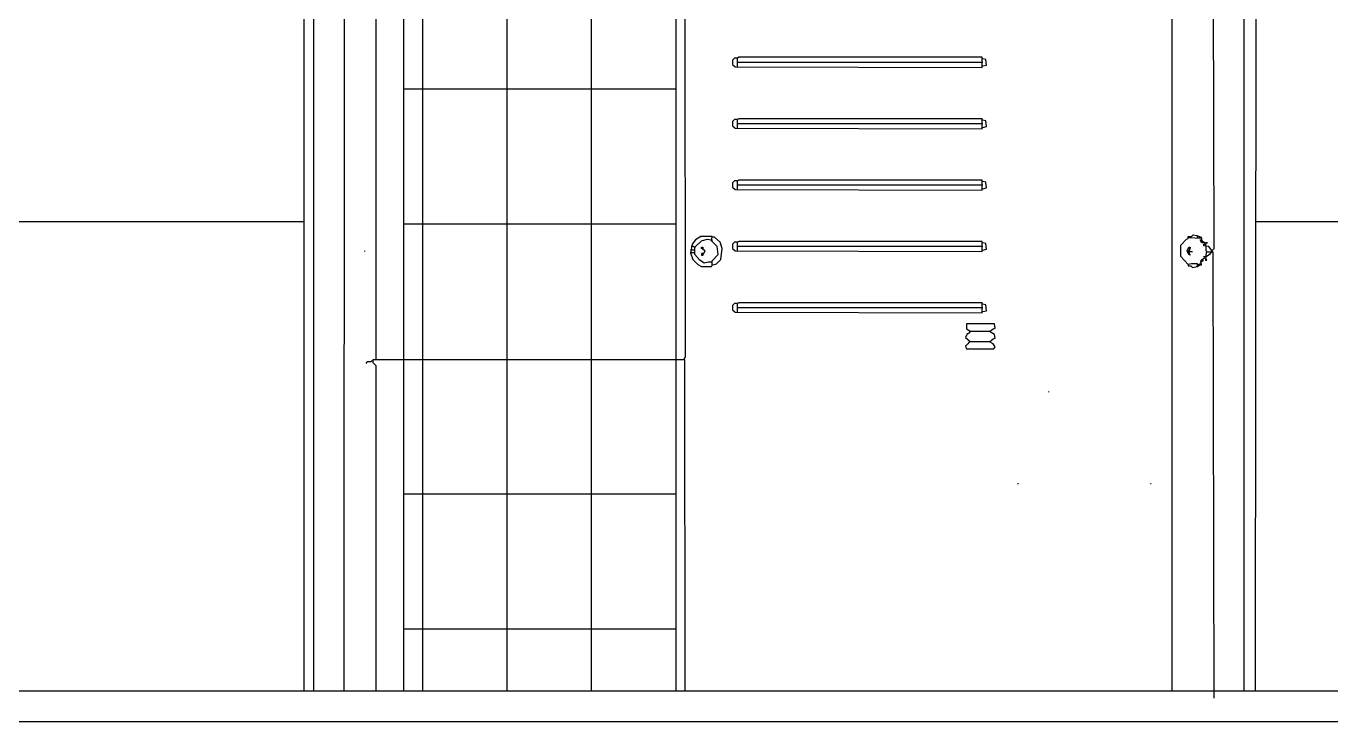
# Model space of a CAD drawing. Extents: x 3792242 to 5145247, y -1546315 to -1031918.
# Drawn here: x 4311036 to 4312313, y -1515644 to -1514963 of the extents above; entities that cross this region are included whole.
import ezdxf

# ---------------------------------------------------------------- set-up
doc = ezdxf.new("R2010")
doc.units = 0
doc.header["$MEASUREMENT"] = 0
for name, color, linetype in [('TENKÁ', 7, 'CONTINUOUS'), ('ZZ-chladenie', 133, 'CONTINUOUS'), ('ZZ-elektro', 221, 'CONTINUOUS')]:
    doc.layers.add(name, color=color, linetype=linetype)

msp = doc.modelspace()

# ---------------------------------------------------------------- linework, layer by layer
at = {"layer": 'TENKÁ'}
for p, q in [((4322827.714, -1515613.77), (4308697.714, -1515613.77)), ((4322827.714, -1515643.77), (4308697.714, -1515643.77))]:
    msp.add_line(p, q, dxfattribs=at)
at = {"layer": 'ZZ-chladenie', "color": 9}
for p, q in [((4311317.162, -1515613.77), (4311317.162, -1514304.266)), ((4312227.982, -1515613.77), (4312227.982, -1514304.266)), ((4311307.977, -1515613.77), (4311307.977, -1514326.878)), ((4312157.321, -1515613.77), (4312157.321, -1514326.878)), ((4312238.903, -1515613.77), (4312239.995, -1514325.465)), ((4311347.021, -1515613.77), (4311347.547, -1514509.183)), ((4312198.304, -1515180.462), (4312197.598, -1514743.778)), ((4311405.488, -1515288.574), (4311405.488, -1514760.03)), ((4311423.861, -1515288.574), (4311423.861, -1514760.03)), ((4311506.533, -1515288.574), (4311506.533, -1514760.03)), ((4311589.207, -1515288.574), (4311589.207, -1514760.03)), ((4311671.881, -1515288.574), (4311671.881, -1514760.03)), ((4311681.066, -1515286.454), (4311680.36, -1514760.736)), ((4311377.931, -1514766.389), (4311377.931, -1515288.574)), ((4311729.116, -1514993.918), (4311726.996, -1514996.037)), ((4311726.996, -1514996.037), (4311726.996, -1515000.277)), ((4311726.996, -1515000.277), (4311729.822, -1515002.397)), ((4311731.942, -1514993.918), (4311729.116, -1514993.918)), ((4311729.822, -1515002.397), (4311971.483, -1515003.103)), ((4311733.356, -1514993.211), (4311731.942, -1514993.918)), ((4311731.942, -1515002.397), (4311731.942, -1514993.918)), ((4311972.189, -1514998.157), (4311731.942, -1514998.157)), ((4311971.483, -1514993.211), (4311733.356, -1514993.211)), ((4311971.483, -1515003.103), (4311971.483, -1514993.211)), ((4311972.189, -1514994.624), (4311971.483, -1514994.624)), ((4311975.016, -1514995.331), (4311972.189, -1514994.624)), ((4311972.189, -1515001.69), (4311975.723, -1515000.984)), ((4311975.723, -1515000.984), (4311975.016, -1514995.331)), ((4311423.861, -1515024.302), (4311405.488, -1515024.302)), ((4311506.533, -1515024.302), (4311423.861, -1515024.302)), ((4311589.207, -1515024.302), (4311506.533, -1515024.302)), ((4311671.881, -1515024.302), (4311589.207, -1515024.302)), ((4311729.116, -1515053.979), (4311726.996, -1515056.099)), ((4311726.996, -1515056.099), (4311726.996, -1515060.338)), ((4311731.942, -1515053.979), (4311729.116, -1515053.979)), ((4311733.356, -1515053.272), (4311731.942, -1515053.979)), ((4311731.942, -1515062.459), (4311731.942, -1515053.979)), ((4311971.483, -1515053.272), (4311733.356, -1515053.272)), ((4311971.483, -1515063.165), (4311971.483, -1515053.272)), ((4311972.189, -1515054.686), (4311971.483, -1515054.686)), ((4311975.016, -1515055.393), (4311972.189, -1515054.686)), ((4311975.723, -1515061.045), (4311975.016, -1515055.393)), ((4311726.996, -1515060.338), (4311729.822, -1515062.459)), ((4311729.822, -1515062.459), (4311971.483, -1515063.165)), ((4311972.189, -1515058.219), (4311731.942, -1515058.219)), ((4311972.189, -1515061.752), (4311975.723, -1515061.045)), ((4311729.116, -1515114.041), (4311726.996, -1515116.161)), ((4311726.996, -1515116.161), (4311726.996, -1515120.4)), ((4311731.942, -1515114.041), (4311729.116, -1515114.041)), ((4311733.356, -1515113.334), (4311731.942, -1515114.041)), ((4311731.942, -1515122.52), (4311731.942, -1515114.041)), ((4311972.189, -1515118.281), (4311731.942, -1515118.281)), ((4311971.483, -1515113.334), (4311733.356, -1515113.334)), ((4311971.483, -1515123.227), (4311971.483, -1515113.334)), ((4311972.189, -1515114.747), (4311971.483, -1515114.747)), ((4311975.016, -1515115.454), (4311972.189, -1515114.747)), ((4311975.723, -1515121.107), (4311975.016, -1515115.454)), ((4311726.996, -1515120.4), (4311729.822, -1515122.52)), ((4311729.822, -1515122.52), (4311971.483, -1515123.227)), ((4311972.189, -1515121.813), (4311975.723, -1515121.107)), ((4311423.861, -1515156.438), (4311405.488, -1515156.438)), ((4311506.533, -1515156.438), (4311423.861, -1515156.438)), ((4311589.207, -1515156.438), (4311506.533, -1515156.438)), ((4311671.881, -1515156.438), (4311589.207, -1515156.438)), ((4311695.905, -1515168.45), (4311690.959, -1515171.983)), ((4311707.211, -1515168.45), (4311695.905, -1515168.45)), ((4311706.504, -1515172.69), (4311707.211, -1515168.45)), ((4311709.331, -1515169.156), (4311707.211, -1515169.156)), ((4311714.983, -1515174.103), (4311709.331, -1515169.156)), ((4312171.453, -1515171.277), (4312172.867, -1515170.57)), ((4312172.867, -1515170.57), (4312172.867, -1515168.45)), ((4312172.867, -1515168.45), (4312176.4, -1515168.45)), ((4312173.573, -1515169.863), (4312174.28, -1515169.156)), ((4312185.586, -1515170.57), (4312173.573, -1515169.863)), ((4312176.4, -1515168.45), (4312177.813, -1515167.037)), ((4312177.813, -1515167.037), (4312181.346, -1515167.743)), ((4312181.346, -1515167.743), (4312185.586, -1515169.156)), ((4312182.052, -1515169.863), (4312182.052, -1515168.45)), ((4312182.052, -1515169.863), (4312182.052, -1515170.57)), ((4312184.172, -1515169.863), (4312183.466, -1515169.156)), ((4312185.586, -1515169.156), (4312186.292, -1515172.69)), ((4311367.332, -1515183.289), (4311367.332, -1515182.582)), ((4311687.426, -1515176.222), (4311686.012, -1515184.702)), ((4311686.719, -1515181.876), (4311686.012, -1515181.876)), ((4311687.426, -1515178.343), (4311686.719, -1515178.343)), ((4311689.546, -1515181.876), (4311686.719, -1515181.876)), ((4311690.959, -1515171.983), (4311687.426, -1515176.222)), ((4311688.839, -1515178.343), (4311687.426, -1515178.343)), ((4311689.546, -1515179.049), (4311688.839, -1515178.343)), ((4311690.252, -1515179.049), (4311689.546, -1515179.049)), ((4311689.546, -1515181.876), (4311690.252, -1515181.876)), ((4311690.252, -1515179.049), (4311696.612, -1515172.69)), ((4311690.252, -1515179.049), (4311690.959, -1515179.049)), ((4311690.252, -1515186.115), (4311690.252, -1515179.049)), ((4311696.612, -1515172.69), (4311702.265, -1515171.277)), ((4311696.612, -1515180.462), (4311696.612, -1515179.049)), ((4311696.612, -1515179.049), (4311698.025, -1515179.049)), ((4311700.145, -1515182.582), (4311696.612, -1515180.462)), ((4311698.025, -1515179.049), (4311698.025, -1515180.462)), ((4311698.025, -1515186.822), (4311700.145, -1515182.582)), ((4311702.265, -1515171.277), (4311706.504, -1515171.983)), ((4311706.504, -1515171.983), (4311707.211, -1515172.69)), ((4311712.157, -1515178.343), (4311706.504, -1515172.69)), ((4311712.864, -1515186.115), (4311712.157, -1515178.343)), ((4311717.103, -1515180.462), (4311714.983, -1515174.103)), ((4311715.69, -1515191.061), (4311717.103, -1515180.462)), ((4311729.116, -1515174.103), (4311726.996, -1515176.222)), ((4311726.996, -1515176.222), (4311726.996, -1515180.462)), ((4311726.996, -1515180.462), (4311729.822, -1515182.582)), ((4311731.942, -1515174.103), (4311729.116, -1515174.103)), ((4311729.822, -1515182.582), (4311971.483, -1515183.289)), ((4311733.356, -1515173.396), (4311731.942, -1515174.103)), ((4311731.942, -1515182.582), (4311731.942, -1515174.103)), ((4311972.189, -1515178.343), (4311731.942, -1515178.343)), ((4311971.483, -1515173.396), (4311733.356, -1515173.396)), ((4311971.483, -1515183.289), (4311971.483, -1515173.396)), ((4311972.189, -1515174.809), (4311971.483, -1515174.809)), ((4311975.016, -1515175.516), (4311972.189, -1515174.809)), ((4311972.189, -1515181.876), (4311975.723, -1515181.169)), ((4311975.723, -1515181.169), (4311975.016, -1515175.516)), ((4312165.8, -1515176.929), (4312171.453, -1515171.277)), ((4312165.8, -1515188.235), (4312165.8, -1515176.929)), ((4312172.16, -1515182.582), (4312173.573, -1515179.049)), ((4312173.573, -1515186.115), (4312172.16, -1515182.582)), ((4312172.867, -1515182.582), (4312173.573, -1515181.876)), ((4312173.573, -1515183.289), (4312172.867, -1515182.582)), ((4312173.573, -1515179.049), (4312174.986, -1515179.049)), ((4312174.986, -1515179.049), (4312173.573, -1515184.702)), ((4312173.573, -1515180.462), (4312174.28, -1515180.462)), ((4312174.28, -1515180.462), (4312173.573, -1515180.462)), ((4312173.573, -1515183.289), (4312177.107, -1515183.289)), ((4312186.292, -1515174.809), (4312184.879, -1515171.983)), ((4312184.879, -1515171.983), (4312185.586, -1515171.983)), ((4312186.292, -1515171.983), (4312185.586, -1515171.983)), ((4312185.586, -1515174.103), (4312185.586, -1515173.396)), ((4312186.292, -1515174.103), (4312185.586, -1515174.103)), ((4312186.292, -1515172.69), (4312186.292, -1515171.983)), ((4312186.999, -1515173.396), (4312186.292, -1515172.69)), ((4312186.292, -1515172.69), (4312189.825, -1515174.809)), ((4312186.999, -1515174.809), (4312186.292, -1515174.103)), ((4312191.238, -1515175.516), (4312186.292, -1515174.809)), ((4312187.705, -1515174.103), (4312186.999, -1515173.396)), ((4312187.705, -1515174.103), (4312186.999, -1515174.809)), ((4312187.705, -1515174.103), (4312188.412, -1515174.103)), ((4312188.412, -1515177.636), (4312188.412, -1515176.222)), ((4312188.412, -1515176.222), (4312189.825, -1515176.222)), ((4312193.359, -1515178.343), (4312188.412, -1515177.636)), ((4312189.825, -1515174.809), (4312191.238, -1515174.103)), ((4312189.825, -1515176.222), (4312189.825, -1515177.636)), ((4312190.532, -1515182.582), (4312190.532, -1515177.636)), ((4312191.238, -1515183.289), (4312190.532, -1515182.582)), ((4312191.238, -1515174.103), (4312191.238, -1515175.516)), ((4312196.891, -1515183.289), (4312193.359, -1515178.343)), ((4312194.772, -1515185.408), (4312196.185, -1515183.289)), ((4312196.891, -1515181.876), (4312198.304, -1515180.462)), ((4311686.012, -1515184.702), (4311688.133, -1515191.061)), ((4311689.546, -1515184.702), (4311686.719, -1515184.702)), ((4311688.133, -1515191.061), (4311693.078, -1515196.008)), ((4311695.199, -1515191.768), (4311690.252, -1515186.115)), ((4311693.078, -1515196.008), (4311696.612, -1515198.127)), ((4311699.438, -1515194.595), (4311695.199, -1515191.768)), ((4311698.025, -1515185.408), (4311696.612, -1515185.408)), ((4311696.612, -1515185.408), (4311696.612, -1515186.822)), ((4311696.612, -1515186.822), (4311698.025, -1515186.822)), ((4311698.025, -1515185.408), (4311698.731, -1515185.408)), ((4311703.678, -1515193.888), (4311699.438, -1515194.595)), ((4311706.504, -1515193.888), (4311703.678, -1515193.888)), ((4311706.504, -1515193.888), (4311707.211, -1515193.181)), ((4311707.211, -1515192.474), (4311712.864, -1515186.115)), ((4311707.211, -1515196.714), (4311707.211, -1515192.474)), ((4311707.211, -1515196.714), (4311711.451, -1515195.301)), ((4311711.451, -1515195.301), (4311715.69, -1515191.061)), ((4312172.867, -1515196.008), (4312165.8, -1515188.235)), ((4312176.4, -1515195.301), (4312172.867, -1515196.008)), ((4312172.867, -1515196.008), (4312172.867, -1515197.421)), ((4312173.573, -1515184.702), (4312174.986, -1515186.822)), ((4312173.573, -1515186.115), (4312174.28, -1515185.408)), ((4312174.986, -1515186.822), (4312173.573, -1515186.115)), ((4312174.28, -1515185.408), (4312174.28, -1515184.702)), ((4312182.052, -1515195.301), (4312176.4, -1515195.301)), ((4312182.052, -1515197.421), (4312182.052, -1515195.301)), ((4312182.052, -1515196.008), (4312183.466, -1515196.008)), ((4312183.466, -1515196.008), (4312183.466, -1515196.714)), ((4312184.172, -1515196.714), (4312184.172, -1515195.301)), ((4312184.172, -1515195.301), (4312185.586, -1515195.301)), ((4312185.586, -1515193.888), (4312184.879, -1515193.888)), ((4312185.586, -1515191.768), (4312189.118, -1515189.648)), ((4312185.586, -1515192.474), (4312186.292, -1515191.768)), ((4312185.586, -1515193.888), (4312187.705, -1515191.768)), ((4312185.586, -1515195.301), (4312185.586, -1515191.768)), ((4312186.292, -1515193.181), (4312185.586, -1515192.474)), ((4312185.586, -1515193.888), (4312186.292, -1515193.181)), ((4312185.586, -1515195.301), (4312185.586, -1515196.714)), ((4312186.292, -1515191.768), (4312186.292, -1515191.061)), ((4312186.292, -1515191.061), (4312186.999, -1515191.061)), ((4312186.999, -1515192.474), (4312187.705, -1515192.474)), ((4312187.705, -1515192.474), (4312187.705, -1515191.768)), ((4312189.118, -1515189.648), (4312188.412, -1515188.235)), ((4312188.412, -1515188.235), (4312190.532, -1515188.235)), ((4312190.532, -1515183.995), (4312189.825, -1515191.768)), ((4312189.825, -1515191.768), (4312191.238, -1515191.768)), ((4312197.598, -1515183.995), (4312190.532, -1515183.995)), ((4312190.532, -1515188.235), (4312194.772, -1515185.408)), ((4312191.238, -1515191.768), (4312190.532, -1515190.355)), ((4312198.304, -1515620.68), (4312197.598, -1515183.995)), ((4311696.612, -1515198.127), (4311706.504, -1515198.127)), ((4311706.504, -1515198.127), (4311707.211, -1515196.714)), ((4312172.867, -1515197.421), (4312175.693, -1515197.421)), ((4312175.693, -1515197.421), (4312177.107, -1515198.834)), ((4312177.107, -1515198.834), (4312182.052, -1515198.127)), ((4312182.052, -1515197.421), (4312181.346, -1515198.127)), ((4312182.052, -1515198.127), (4312184.172, -1515196.714)), ((4312185.586, -1515196.714), (4312184.879, -1515196.714)), ((4311729.116, -1515234.165), (4311726.996, -1515236.284)), ((4311731.942, -1515234.165), (4311729.116, -1515234.165)), ((4311733.356, -1515233.458), (4311731.942, -1515234.165)), ((4311731.942, -1515242.644), (4311731.942, -1515234.165)), ((4311971.483, -1515233.458), (4311733.356, -1515233.458)), ((4311971.483, -1515243.351), (4311971.483, -1515233.458)), ((4311972.189, -1515234.871), (4311971.483, -1515234.871)), ((4311975.016, -1515235.578), (4311972.189, -1515234.871)), ((4311726.996, -1515236.284), (4311726.996, -1515240.524)), ((4311726.996, -1515240.524), (4311729.822, -1515242.644)), ((4311729.822, -1515242.644), (4311971.483, -1515243.351)), ((4311972.189, -1515238.404), (4311731.942, -1515238.404)), ((4311972.189, -1515241.938), (4311975.723, -1515241.231)), ((4311975.723, -1515241.231), (4311975.016, -1515235.578)), ((4311983.496, -1515253.949), (4311955.937, -1515253.949)), ((4311955.937, -1515253.949), (4311955.937, -1515258.896)), ((4311955.937, -1515258.896), (4311959.471, -1515261.016)), ((4311978.549, -1515261.722), (4311982.082, -1515258.896)), ((4311982.082, -1515258.896), (4311984.202, -1515258.19)), ((4311984.202, -1515258.19), (4311983.496, -1515253.949)), ((4311956.644, -1515263.842), (4311955.231, -1515267.375)), ((4311955.231, -1515267.375), (4311959.471, -1515270.908)), ((4311958.057, -1515263.842), (4311956.644, -1515263.842)), ((4311959.471, -1515270.908), (4311957.35, -1515273.735)), ((4311959.471, -1515261.722), (4311958.057, -1515263.842)), ((4311959.471, -1515271.615), (4311958.764, -1515272.322)), ((4311959.471, -1515261.016), (4311959.471, -1515261.722)), ((4311959.471, -1515261.722), (4311959.471, -1515262.429)), ((4311978.549, -1515261.722), (4311959.471, -1515261.722)), ((4311978.549, -1515271.615), (4311959.471, -1515271.615)), ((4311978.549, -1515261.722), (4311979.255, -1515261.016)), ((4311983.496, -1515264.549), (4311978.549, -1515261.722)), ((4311978.549, -1515271.615), (4311982.082, -1515268.788)), ((4311978.549, -1515271.615), (4311979.255, -1515270.908)), ((4311982.082, -1515273.735), (4311978.549, -1515271.615)), ((4311982.082, -1515268.788), (4311984.202, -1515268.082)), ((4311984.202, -1515268.082), (4311983.496, -1515264.549)), ((4311957.35, -1515273.735), (4311955.231, -1515275.855)), ((4311955.231, -1515275.855), (4311955.937, -1515278.681)), ((4311955.937, -1515278.681), (4311982.789, -1515278.681)), ((4311984.202, -1515276.561), (4311982.082, -1515273.735)), ((4311982.789, -1515278.681), (4311984.202, -1515276.561)), ((4311368.745, -1515292.106), (4311368.038, -1515292.813)), ((4311369.452, -1515291.4), (4311368.745, -1515292.106)), ((4311372.984, -1515291.4), (4311369.452, -1515291.4)), ((4311373.691, -1515290.693), (4311372.984, -1515291.4)), ((4311374.397, -1515289.987), (4311373.691, -1515290.693)), ((4311374.397, -1515290.693), (4311374.397, -1515289.987)), ((4311680.36, -1515289.28), (4311375.104, -1515289.28)), ((4311375.104, -1515289.28), (4311375.104, -1515292.106)), ((4311375.104, -1515292.106), (4311377.931, -1515294.933)), ((4311377.931, -1515294.933), (4311377.931, -1515613.77)), ((4311405.488, -1515613.77), (4311405.488, -1515288.574)), ((4311423.861, -1515613.77), (4311423.861, -1515288.574)), ((4311506.533, -1515613.77), (4311506.533, -1515288.574)), ((4311589.207, -1515613.77), (4311589.207, -1515288.574)), ((4311671.881, -1515613.77), (4311671.881, -1515288.574)), ((4311679.653, -1515288.574), (4311681.066, -1515286.454)), ((4311679.653, -1515288.574), (4311680.36, -1515287.867)), ((4311680.796, -1515613.77), (4311680.36, -1515289.28)), ((4312036.491, -1515321.078), (4312036.491, -1515320.371)), ((4312006.814, -1515410.817), (4312006.107, -1515410.817)), ((4312136.829, -1515410.817), (4312136.123, -1515410.817)), ((4311423.861, -1515420.71), (4311405.488, -1515420.71)), ((4311506.533, -1515420.71), (4311423.861, -1515420.71)), ((4311589.207, -1515420.71), (4311506.533, -1515420.71)), ((4311671.881, -1515420.71), (4311589.207, -1515420.71)), ((4311423.861, -1515552.846), (4311405.488, -1515552.846)), ((4311506.533, -1515552.846), (4311423.861, -1515552.846)), ((4311589.207, -1515552.846), (4311506.533, -1515552.846)), ((4311671.881, -1515552.846), (4311589.207, -1515552.846))]:
    msp.add_line(p, q, dxfattribs=at)
at = {"layer": 'ZZ-elektro', "color": 253, "lineweight": 30, "ltscale": 10}
for p, q in [((4311001.382, -1515153.77), (4311307.977, -1515153.77)), ((4312239.293, -1515153.77), (4319427.714, -1515153.77))]:
    msp.add_line(p, q, dxfattribs=at)

doc.saveas('drawing.dxf')
